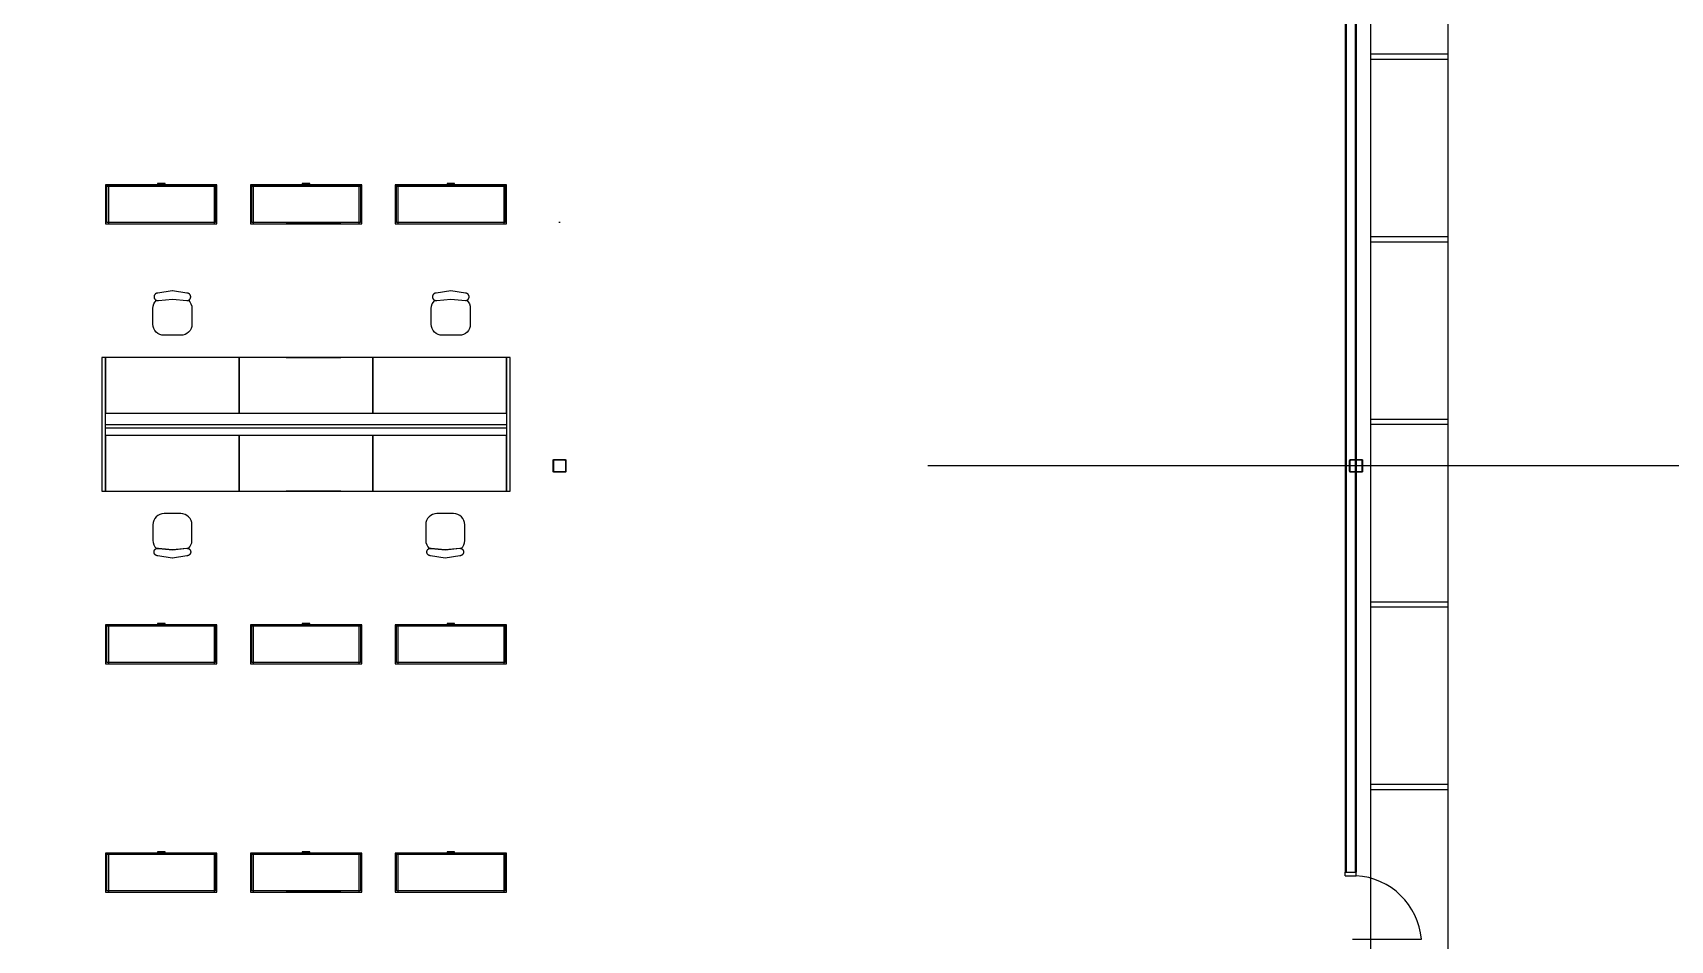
# Model space of a CAD drawing. Header units: millimetres. Extents: x 626570 to 643256, y 6233 to 11343.
# Drawn here: x 628538 to 629426, y 9669 to 10161 of the extents above; entities that cross this region are included whole.
import ezdxf

# ---------------------------------------------------------------- set-up
doc = ezdxf.new("R2010")
doc.units = ezdxf.units.MM
doc.header["$LTSCALE"] = 4000
doc.header["$MEASUREMENT"] = 0
doc.linetypes.add('DASHDOT', pattern=[1, 0.5, -0.25, 0, -0.25])
doc.layers.get('0').update_dxf_attribs({"linetype": 'CONTINUOUS'})
for name, color, linetype in [('2012-201_DOOR', 4, 'CONTINUOUS'), ('2012-201_FURNITURE', 4, 'CONTINUOUS'), ('DOOR-THRESHOLD-42', 4, 'CONTINUOUS'), ('MASTERFOUNDATION_1', 4, 'DASHDOT'), ('MASTERFOUNDATION_25', 7, 'CONTINUOUS'), ('RACK', 170, 'CONTINUOUS'), ('WALL-GYPSUM-BOARD', 7, 'CONTINUOUS')]:
    doc.layers.add(name, color=color, linetype=linetype)
doc.styles.get("Standard").update_dxf_attribs({"font": 'simplex.shx'})

# ---------------------------------------------------------------- blocks, each defined once
blk = doc.blocks.new('R96X42')
for p, q in [((0, 0), (0, 42)), ((0, 42), (3, 42)), ((3, 42), (3, 0)), ((3, 42), (99, 42)), ((3, 42), (3, 0)), ((99, 0), (99, 42)), ((99, 0), (99, 42)), ((99, 42), (102, 42)), ((102, 42), (102, 0)), ((0, 0), (3, 0)), ((3, 0), (99, 0)), ((99, 0), (102, 0))]:
    blk.add_line(p, q)
at = {"width": 0.9, "flags": 1}
blk.add_attdef('RACK_TYPE', (18.2, 8.88), '', height=2, dxfattribs=at)

msp = doc.modelspace()

# ---------------------------------------------------------------- linework, layer by layer
at = {"layer": '2012-201_DOOR', "linetype": 'Continuous'}
for p, q in [((629249.89, 9704.32), (629249.89, 9706.29)), ((629249.89, 9704.32), (629255.79, 9704.32)), ((629255.79, 9704.32), (629255.79, 9706.29)), ((629253.82, 9669.88), (629291.22, 9669.88))]:
    msp.add_line(p, q, dxfattribs=at)
at = {"layer": '2012-201_FURNITURE', "linetype": 'Continuous'}
for p, q in [((628637.23, 10078.19), (628578.35, 10078.19)), ((628579.1, 10078.19), (628579.1, 10057.81)), ((628636.48, 10078.19), (628636.48, 10057.81)), ((628715.75, 10078.19), (628656.86, 10078.19)), ((628657.62, 10078.19), (628657.62, 10057.81)), ((628714.99, 10078.19), (628714.99, 10057.81)), ((628794.26, 10078.19), (628735.38, 10078.19)), ((628736.13, 10078.19), (628736.13, 10057.81)), ((628793.51, 10078.19), (628793.51, 10057.81)), ((628637.23, 9839.63), (628578.35, 9839.63)), ((628579.1, 9839.63), (628579.1, 9819.25)), ((628636.48, 9839.63), (628636.48, 9819.25)), ((628715.75, 9839.63), (628656.86, 9839.63)), ((628657.62, 9839.63), (628657.62, 9819.25)), ((628714.99, 9839.63), (628714.99, 9819.25)), ((628794.26, 9839.63), (628735.38, 9839.63)), ((628736.13, 9839.63), (628736.13, 9819.25)), ((628793.51, 9839.63), (628793.51, 9819.25)), ((628637.23, 9715.82), (628578.35, 9715.82)), ((628579.1, 9715.82), (628579.1, 9695.43)), ((628636.48, 9715.82), (628636.48, 9695.43)), ((628715.75, 9715.82), (628656.86, 9715.82)), ((628657.62, 9715.82), (628657.62, 9695.43)), ((628714.99, 9715.82), (628714.99, 9695.43)), ((628794.26, 9715.82), (628735.38, 9715.82)), ((628736.13, 9715.82), (628736.13, 9695.43)), ((628793.51, 9715.82), (628793.51, 9695.43))]:
    msp.add_line(p, q, dxfattribs=at)
at = {"layer": '2012-201_FURNITURE', "linetype": 'Continuous', "flags": 128}
for points in [[(628609.81, 10078.95), (628609.81, 10079.7), (628605.78, 10079.7), (628605.78, 10078.95), (628609.81, 10078.95)], [(628688.32, 10078.95), (628688.32, 10079.7), (628684.29, 10079.7), (628684.29, 10078.95), (628688.32, 10078.95)], [(628766.83, 10078.95), (628766.83, 10079.7), (628762.81, 10079.7), (628762.81, 10078.95), (628766.83, 10078.95)], [(628637.99, 10078.95), (628577.59, 10078.95), (628577.59, 10057.81), (628637.99, 10057.81), (628637.99, 10078.95)], [(628637.23, 10078.95), (628637.23, 10058.56), (628578.35, 10058.56), (628578.35, 10078.95), (628637.23, 10078.95)], [(628716.5, 10078.95), (628656.11, 10078.95), (628656.11, 10057.81), (628716.5, 10057.81), (628716.5, 10078.95)], [(628715.75, 10078.95), (628715.75, 10058.56), (628656.86, 10058.56), (628656.86, 10078.95), (628715.75, 10078.95)], [(628795.02, 10078.95), (628734.62, 10078.95), (628734.62, 10057.81), (628795.02, 10057.81), (628795.02, 10078.95)], [(628794.26, 10078.95), (628794.26, 10058.56), (628735.38, 10058.56), (628735.38, 10078.95), (628794.26, 10078.95)], [(628675.57, 10057.81), (628705.1, 10057.81), (628675.57, 10057.81)], [(628613.8, 10021.57), (628613.78, 10021.57), (628613.78, 10021.57), (628605.89, 10020.32), (628605.89, 10020.32), (628605.82, 10020.32), (628605.75, 10020.31), (628605.67, 10020.31), (628605.6, 10020.3), (628605.53, 10020.29), (628605.46, 10020.27), (628605.39, 10020.25), (628605.32, 10020.24), (628605.25, 10020.21), (628605.18, 10020.19), (628605.11, 10020.16), (628605.11, 10020.16), (628605.05, 10020.13), (628604.98, 10020.1), (628604.92, 10020.07), (628604.86, 10020.03), (628604.79, 10019.99), (628604.73, 10019.95), (628604.67, 10019.91), (628604.62, 10019.87), (628604.56, 10019.82), (628604.51, 10019.77), (628604.46, 10019.72), (628604.41, 10019.67), (628604.36, 10019.61), (628604.31, 10019.56), (628604.27, 10019.5), (628604.22, 10019.44), (628604.18, 10019.38), (628604.15, 10019.32), (628604.11, 10019.25), (628604.08, 10019.19), (628604.04, 10019.12), (628604.02, 10019.06), (628604.02, 10019.06), (628603.99, 10018.99), (628603.97, 10018.92), (628603.94, 10018.85), (628603.92, 10018.78), (628603.91, 10018.71), (628603.89, 10018.64), (628603.88, 10018.57), (628603.87, 10018.49), (628603.87, 10018.42), (628603.86, 10018.35), (628603.86, 10018.28), (628603.86, 10018.2), (628603.87, 10018.13), (628603.87, 10018.06), (628603.88, 10017.98), (628603.89, 10017.91), (628603.91, 10017.84), (628603.92, 10017.77), (628603.94, 10017.7), (628603.97, 10017.63), (628603.99, 10017.56), (628604.02, 10017.49), (628604.02, 10017.49), (628604.04, 10017.43), (628604.08, 10017.36), (628604.11, 10017.3), (628604.15, 10017.23), (628604.18, 10017.17), (628604.22, 10017.11), (628604.27, 10017.05), (628604.31, 10016.99), (628604.36, 10016.94), (628604.41, 10016.88), (628604.46, 10016.83), (628604.51, 10016.78), (628604.56, 10016.73), (628604.62, 10016.68), (628604.67, 10016.64), (628604.73, 10016.6), (628604.79, 10016.56), (628604.86, 10016.52), (628604.92, 10016.48), (628604.98, 10016.45), (628605.05, 10016.42), (628605.11, 10016.39), (628605.22, 10016.36), (628605.32, 10016.33), (628605.43, 10016.31), (628605.53, 10016.29), (628605.64, 10016.28), (628605.75, 10016.27), (628605.85, 10016.26), (628605.96, 10016.26), (628606.07, 10016.26), (628606.17, 10016.26), (628606.28, 10016.27), (628606.28, 10016.27), (628613.8, 10017), (628621.71, 10016.23), (628621.71, 10016.23), (628621.78, 10016.23), (628621.85, 10016.24), (628621.93, 10016.24), (628622, 10016.25), (628622.07, 10016.26), (628622.14, 10016.28), (628622.21, 10016.3), (628622.28, 10016.31), (628622.35, 10016.34), (628622.42, 10016.36), (628622.49, 10016.39), (628622.49, 10016.39), (628622.55, 10016.42), (628622.62, 10016.45), (628622.68, 10016.48), (628622.75, 10016.52), (628622.81, 10016.56), (628622.87, 10016.6), (628622.93, 10016.64), (628622.98, 10016.68), (628623.04, 10016.73), (628623.09, 10016.78), (628623.15, 10016.83), (628623.2, 10016.88), (628623.24, 10016.94), (628623.29, 10016.99), (628623.34, 10017.05), (628623.38, 10017.11), (628623.42, 10017.17), (628623.46, 10017.23), (628623.49, 10017.3), (628623.53, 10017.36), (628623.56, 10017.43), (628623.59, 10017.49), (628623.59, 10017.49), (628623.61, 10017.56), (628623.64, 10017.63), (628623.66, 10017.7), (628623.68, 10017.77), (628623.69, 10017.84), (628623.71, 10017.91), (628623.72, 10017.98), (628623.73, 10018.06), (628623.73, 10018.13), (628623.74, 10018.2), (628623.74, 10018.28), (628623.74, 10018.35), (628623.73, 10018.42), (628623.73, 10018.49), (628623.72, 10018.57), (628623.71, 10018.64), (628623.69, 10018.71), (628623.68, 10018.78), (628623.66, 10018.85), (628623.64, 10018.92), (628623.61, 10018.99), (628623.59, 10019.06), (628623.59, 10019.06), (628623.56, 10019.12), (628623.53, 10019.19), (628623.49, 10019.25), (628623.46, 10019.32), (628623.42, 10019.38), (628623.38, 10019.44), (628623.34, 10019.5), (628623.29, 10019.56), (628623.24, 10019.61), (628623.2, 10019.67), (628623.15, 10019.72), (628623.09, 10019.77), (628623.04, 10019.82), (628622.98, 10019.87), (628622.93, 10019.91), (628622.87, 10019.95), (628622.81, 10019.99), (628622.75, 10020.03), (628622.68, 10020.07), (628622.62, 10020.1), (628622.55, 10020.13), (628622.49, 10020.16), (628622.49, 10020.16), (628622.42, 10020.19), (628622.35, 10020.21), (628622.28, 10020.24), (628622.21, 10020.25), (628622.14, 10020.27), (628622.07, 10020.29), (628622, 10020.3), (628621.93, 10020.31), (628621.85, 10020.31), (628621.78, 10020.32), (628621.71, 10020.32), (628621.71, 10020.32), (628613.82, 10021.57), (628613.82, 10021.57), (628613.8, 10021.57)], [(628764.79, 10021.57), (628764.77, 10021.57), (628764.77, 10021.57), (628756.88, 10020.32), (628756.88, 10020.32), (628756.81, 10020.32), (628756.74, 10020.31), (628756.66, 10020.31), (628756.59, 10020.3), (628756.52, 10020.29), (628756.45, 10020.27), (628756.38, 10020.25), (628756.31, 10020.24), (628756.24, 10020.21), (628756.17, 10020.19), (628756.1, 10020.16), (628756.1, 10020.16), (628756.04, 10020.13), (628755.97, 10020.1), (628755.91, 10020.07), (628755.84, 10020.03), (628755.78, 10019.99), (628755.72, 10019.95), (628755.66, 10019.91), (628755.61, 10019.87), (628755.55, 10019.82), (628755.5, 10019.77), (628755.45, 10019.72), (628755.39, 10019.67), (628755.35, 10019.61), (628755.3, 10019.56), (628755.26, 10019.5), (628755.21, 10019.44), (628755.17, 10019.38), (628755.13, 10019.32), (628755.1, 10019.25), (628755.07, 10019.19), (628755.03, 10019.12), (628755.01, 10019.06), (628755.01, 10019.06), (628754.98, 10018.99), (628754.95, 10018.92), (628754.93, 10018.85), (628754.91, 10018.78), (628754.9, 10018.71), (628754.88, 10018.64), (628754.87, 10018.57), (628754.86, 10018.49), (628754.86, 10018.42), (628754.85, 10018.35), (628754.85, 10018.28), (628754.85, 10018.2), (628754.86, 10018.13), (628754.86, 10018.06), (628754.87, 10017.98), (628754.88, 10017.91), (628754.9, 10017.84), (628754.91, 10017.77), (628754.93, 10017.7), (628754.95, 10017.63), (628754.98, 10017.56), (628755.01, 10017.49), (628755.01, 10017.49), (628755.03, 10017.43), (628755.07, 10017.36), (628755.1, 10017.3), (628755.13, 10017.23), (628755.17, 10017.17), (628755.21, 10017.11), (628755.26, 10017.05), (628755.3, 10016.99), (628755.35, 10016.94), (628755.39, 10016.88), (628755.45, 10016.83), (628755.5, 10016.78), (628755.55, 10016.73), (628755.61, 10016.68), (628755.66, 10016.64), (628755.72, 10016.6), (628755.78, 10016.56), (628755.84, 10016.52), (628755.91, 10016.48), (628755.97, 10016.45), (628756.04, 10016.42), (628756.1, 10016.39), (628756.21, 10016.36), (628756.31, 10016.33), (628756.42, 10016.31), (628756.52, 10016.29), (628756.63, 10016.28), (628756.74, 10016.27), (628756.84, 10016.26), (628756.95, 10016.26), (628757.06, 10016.26), (628757.16, 10016.26), (628757.27, 10016.27), (628757.27, 10016.27), (628764.79, 10017), (628772.7, 10016.23), (628772.7, 10016.23), (628772.77, 10016.23), (628772.84, 10016.24), (628772.92, 10016.24), (628772.99, 10016.25), (628773.06, 10016.26), (628773.13, 10016.28), (628773.2, 10016.3), (628773.27, 10016.31), (628773.34, 10016.34), (628773.41, 10016.36), (628773.48, 10016.39), (628773.48, 10016.39), (628773.54, 10016.42), (628773.61, 10016.45), (628773.67, 10016.48), (628773.74, 10016.52), (628773.8, 10016.56), (628773.86, 10016.6), (628773.92, 10016.64), (628773.97, 10016.68), (628774.03, 10016.73), (628774.08, 10016.78), (628774.13, 10016.83), (628774.19, 10016.88), (628774.23, 10016.94), (628774.28, 10016.99), (628774.32, 10017.05), (628774.37, 10017.11), (628774.41, 10017.17), (628774.45, 10017.23), (628774.48, 10017.3), (628774.51, 10017.36), (628774.55, 10017.43), (628774.57, 10017.49), (628774.57, 10017.49), (628774.6, 10017.56), (628774.63, 10017.63), (628774.65, 10017.7), (628774.67, 10017.77), (628774.68, 10017.84), (628774.7, 10017.91), (628774.71, 10017.98), (628774.72, 10018.06), (628774.72, 10018.13), (628774.73, 10018.2), (628774.73, 10018.28), (628774.73, 10018.35), (628774.72, 10018.42), (628774.72, 10018.49), (628774.71, 10018.57), (628774.7, 10018.64), (628774.68, 10018.71), (628774.67, 10018.78), (628774.65, 10018.85), (628774.63, 10018.92), (628774.6, 10018.99), (628774.57, 10019.06), (628774.57, 10019.06), (628774.55, 10019.12), (628774.51, 10019.19), (628774.48, 10019.25), (628774.45, 10019.32), (628774.41, 10019.38), (628774.37, 10019.44), (628774.32, 10019.5), (628774.28, 10019.56), (628774.23, 10019.61), (628774.19, 10019.67), (628774.13, 10019.72), (628774.08, 10019.77), (628774.03, 10019.82), (628773.97, 10019.87), (628773.92, 10019.91), (628773.86, 10019.95), (628773.8, 10019.99), (628773.74, 10020.03), (628773.67, 10020.07), (628773.61, 10020.1), (628773.54, 10020.13), (628773.48, 10020.16), (628773.48, 10020.16), (628773.41, 10020.19), (628773.34, 10020.21), (628773.27, 10020.24), (628773.2, 10020.25), (628773.13, 10020.27), (628773.06, 10020.29), (628772.99, 10020.3), (628772.92, 10020.31), (628772.84, 10020.31), (628772.77, 10020.32), (628772.7, 10020.32), (628772.7, 10020.32), (628764.81, 10021.57), (628764.81, 10021.57), (628764.79, 10021.57)], [(628577.59, 9912.86), (628577.59, 9985.33), (628575.58, 9985.33), (628575.58, 9912.86), (628577.59, 9912.86)], [(628577.59, 9955.14), (628650.07, 9955.14), (628650.07, 9985.33), (628577.59, 9985.33), (628577.59, 9955.14)], [(628650.07, 9955.14), (628722.54, 9955.14), (628722.54, 9985.33), (628650.07, 9985.33), (628650.07, 9955.14)], [(628675.57, 9985.33), (628705.1, 9985.33), (628675.57, 9985.33)], [(628722.54, 9955.14), (628795.02, 9955.14), (628795.02, 9985.33), (628722.54, 9985.33), (628722.54, 9955.14)], [(628795.02, 9985.33), (628795.02, 9912.86), (628797.03, 9912.86), (628797.03, 9985.33), (628795.02, 9985.33)], [(628577.59, 9949.1), (628795.02, 9949.1), (628795.02, 9947.08), (628577.59, 9947.08), (628577.59, 9949.1)], [(628577.59, 9912.86), (628650.07, 9912.86), (628650.07, 9943.06), (628577.59, 9943.06), (628577.59, 9912.86)], [(628650.07, 9912.86), (628722.54, 9912.86), (628722.54, 9943.06), (628650.07, 9943.06), (628650.07, 9912.86)], [(628722.54, 9912.86), (628795.02, 9912.86), (628795.02, 9943.06), (628722.54, 9943.06), (628722.54, 9912.86)], [(628675.57, 9912.86), (628705.1, 9912.86), (628675.57, 9912.86)], [(628613.8, 9876.62), (628613.78, 9876.62), (628613.78, 9876.63), (628605.89, 9877.88), (628605.89, 9877.88), (628605.82, 9877.88), (628605.75, 9877.88), (628605.67, 9877.89), (628605.6, 9877.9), (628605.53, 9877.91), (628605.46, 9877.92), (628605.39, 9877.94), (628605.32, 9877.96), (628605.25, 9877.98), (628605.18, 9878), (628605.11, 9878.03), (628605.11, 9878.03), (628605.05, 9878.06), (628604.98, 9878.09), (628604.92, 9878.13), (628604.86, 9878.16), (628604.79, 9878.2), (628604.73, 9878.24), (628604.67, 9878.28), (628604.62, 9878.33), (628604.56, 9878.37), (628604.51, 9878.42), (628604.46, 9878.47), (628604.41, 9878.53), (628604.36, 9878.58), (628604.31, 9878.64), (628604.27, 9878.69), (628604.22, 9878.75), (628604.18, 9878.81), (628604.15, 9878.88), (628604.11, 9878.94), (628604.08, 9879), (628604.04, 9879.07), (628604.02, 9879.14), (628604.02, 9879.14), (628603.99, 9879.2), (628603.97, 9879.27), (628603.94, 9879.34), (628603.92, 9879.41), (628603.91, 9879.48), (628603.89, 9879.56), (628603.88, 9879.63), (628603.87, 9879.7), (628603.87, 9879.77), (628603.86, 9879.85), (628603.86, 9879.92), (628603.86, 9879.99), (628603.87, 9880.06), (628603.87, 9880.14), (628603.88, 9880.21), (628603.89, 9880.28), (628603.91, 9880.35), (628603.92, 9880.42), (628603.94, 9880.49), (628603.97, 9880.56), (628603.99, 9880.63), (628604.02, 9880.7), (628604.02, 9880.7), (628604.04, 9880.77), (628604.08, 9880.83), (628604.11, 9880.9), (628604.15, 9880.96), (628604.18, 9881.02), (628604.22, 9881.08), (628604.27, 9881.14), (628604.31, 9881.2), (628604.36, 9881.26), (628604.41, 9881.31), (628604.46, 9881.36), (628604.51, 9881.41), (628604.56, 9881.46), (628604.62, 9881.51), (628604.67, 9881.55), (628604.73, 9881.6), (628604.79, 9881.64), (628604.86, 9881.68), (628604.92, 9881.71), (628604.98, 9881.75), (628605.05, 9881.78), (628605.11, 9881.81), (628605.22, 9881.84), (628605.32, 9881.86), (628605.43, 9881.88), (628605.53, 9881.9), (628605.64, 9881.92), (628605.75, 9881.93), (628605.85, 9881.93), (628605.96, 9881.94), (628606.07, 9881.94), (628606.17, 9881.93), (628606.28, 9881.92), (628606.28, 9881.92), (628613.8, 9881.19), (628621.71, 9881.96), (628621.71, 9881.96), (628621.78, 9881.96), (628621.85, 9881.96), (628621.93, 9881.95), (628622, 9881.94), (628622.07, 9881.93), (628622.14, 9881.92), (628622.21, 9881.9), (628622.28, 9881.88), (628622.35, 9881.86), (628622.42, 9881.83), (628622.49, 9881.81), (628622.49, 9881.81), (628622.55, 9881.78), (628622.62, 9881.75), (628622.68, 9881.71), (628622.75, 9881.68), (628622.81, 9881.64), (628622.87, 9881.6), (628622.93, 9881.55), (628622.98, 9881.51), (628623.04, 9881.46), (628623.09, 9881.41), (628623.15, 9881.36), (628623.2, 9881.31), (628623.24, 9881.26), (628623.29, 9881.2), (628623.34, 9881.14), (628623.38, 9881.08), (628623.42, 9881.02), (628623.46, 9880.96), (628623.49, 9880.9), (628623.53, 9880.83), (628623.56, 9880.77), (628623.59, 9880.7), (628623.59, 9880.7), (628623.61, 9880.63), (628623.64, 9880.56), (628623.66, 9880.49), (628623.68, 9880.42), (628623.69, 9880.35), (628623.71, 9880.28), (628623.72, 9880.21), (628623.73, 9880.14), (628623.73, 9880.06), (628623.74, 9879.99), (628623.74, 9879.92), (628623.74, 9879.85), (628623.73, 9879.77), (628623.73, 9879.7), (628623.72, 9879.63), (628623.71, 9879.56), (628623.69, 9879.48), (628623.68, 9879.41), (628623.66, 9879.34), (628623.64, 9879.27), (628623.61, 9879.2), (628623.59, 9879.14), (628623.59, 9879.14), (628623.56, 9879.07), (628623.53, 9879), (628623.49, 9878.94), (628623.46, 9878.88), (628623.42, 9878.81), (628623.38, 9878.75), (628623.34, 9878.69), (628623.29, 9878.64), (628623.24, 9878.58), (628623.2, 9878.53), (628623.15, 9878.47), (628623.09, 9878.42), (628623.04, 9878.37), (628622.98, 9878.33), (628622.93, 9878.28), (628622.87, 9878.24), (628622.81, 9878.2), (628622.75, 9878.16), (628622.68, 9878.13), (628622.62, 9878.09), (628622.55, 9878.06), (628622.49, 9878.03), (628622.49, 9878.03), (628622.42, 9878), (628622.35, 9877.98), (628622.28, 9877.96), (628622.21, 9877.94), (628622.14, 9877.92), (628622.07, 9877.91), (628622, 9877.9), (628621.93, 9877.89), (628621.85, 9877.88), (628621.78, 9877.88), (628621.71, 9877.88), (628621.71, 9877.88), (628613.82, 9876.63), (628613.82, 9876.62), (628613.8, 9876.62)], [(628761.77, 9876.62), (628761.75, 9876.62), (628761.75, 9876.63), (628753.86, 9877.88), (628753.86, 9877.88), (628753.79, 9877.88), (628753.72, 9877.88), (628753.64, 9877.89), (628753.57, 9877.9), (628753.5, 9877.91), (628753.43, 9877.92), (628753.36, 9877.94), (628753.29, 9877.96), (628753.22, 9877.98), (628753.15, 9878), (628753.08, 9878.03), (628753.08, 9878.03), (628753.02, 9878.06), (628752.95, 9878.09), (628752.89, 9878.13), (628752.82, 9878.16), (628752.76, 9878.2), (628752.7, 9878.24), (628752.64, 9878.28), (628752.59, 9878.33), (628752.53, 9878.37), (628752.48, 9878.42), (628752.43, 9878.47), (628752.37, 9878.53), (628752.33, 9878.58), (628752.28, 9878.64), (628752.24, 9878.69), (628752.19, 9878.75), (628752.15, 9878.81), (628752.11, 9878.88), (628752.08, 9878.94), (628752.05, 9879), (628752.01, 9879.07), (628751.99, 9879.14), (628751.99, 9879.14), (628751.96, 9879.2), (628751.93, 9879.27), (628751.91, 9879.34), (628751.89, 9879.41), (628751.88, 9879.48), (628751.86, 9879.56), (628751.85, 9879.63), (628751.84, 9879.7), (628751.84, 9879.77), (628751.83, 9879.85), (628751.83, 9879.92), (628751.83, 9879.99), (628751.84, 9880.06), (628751.84, 9880.14), (628751.85, 9880.21), (628751.86, 9880.28), (628751.88, 9880.35), (628751.89, 9880.42), (628751.91, 9880.49), (628751.93, 9880.56), (628751.96, 9880.63), (628751.99, 9880.7), (628751.99, 9880.7), (628752.01, 9880.77), (628752.05, 9880.83), (628752.08, 9880.9), (628752.11, 9880.96), (628752.15, 9881.02), (628752.19, 9881.08), (628752.24, 9881.14), (628752.28, 9881.2), (628752.33, 9881.26), (628752.37, 9881.31), (628752.43, 9881.36), (628752.48, 9881.41), (628752.53, 9881.46), (628752.59, 9881.51), (628752.64, 9881.55), (628752.7, 9881.6), (628752.76, 9881.64), (628752.82, 9881.68), (628752.89, 9881.71), (628752.95, 9881.75), (628753.02, 9881.78), (628753.08, 9881.81), (628753.19, 9881.84), (628753.29, 9881.86), (628753.4, 9881.88), (628753.5, 9881.9), (628753.61, 9881.92), (628753.71, 9881.93), (628753.82, 9881.93), (628753.93, 9881.94), (628754.04, 9881.94), (628754.14, 9881.93), (628754.25, 9881.92), (628754.25, 9881.92), (628761.77, 9881.19), (628769.68, 9881.96), (628769.68, 9881.96), (628769.75, 9881.96), (628769.82, 9881.96), (628769.9, 9881.95), (628769.97, 9881.94), (628770.04, 9881.93), (628770.11, 9881.92), (628770.18, 9881.9), (628770.25, 9881.88), (628770.32, 9881.86), (628770.39, 9881.83), (628770.46, 9881.81), (628770.46, 9881.81), (628770.52, 9881.78), (628770.59, 9881.75), (628770.65, 9881.71), (628770.72, 9881.68), (628770.78, 9881.64), (628770.84, 9881.6), (628770.9, 9881.55), (628770.95, 9881.51), (628771.01, 9881.46), (628771.06, 9881.41), (628771.11, 9881.36), (628771.17, 9881.31), (628771.21, 9881.26), (628771.26, 9881.2), (628771.3, 9881.14), (628771.35, 9881.08), (628771.39, 9881.02), (628771.43, 9880.96), (628771.46, 9880.9), (628771.49, 9880.83), (628771.53, 9880.77), (628771.56, 9880.7), (628771.56, 9880.7), (628771.58, 9880.63), (628771.61, 9880.56), (628771.63, 9880.49), (628771.65, 9880.42), (628771.66, 9880.35), (628771.68, 9880.28), (628771.69, 9880.21), (628771.7, 9880.14), (628771.7, 9880.06), (628771.71, 9879.99), (628771.71, 9879.92), (628771.71, 9879.85), (628771.7, 9879.77), (628771.7, 9879.7), (628771.69, 9879.63), (628771.68, 9879.56), (628771.66, 9879.48), (628771.65, 9879.41), (628771.63, 9879.34), (628771.61, 9879.27), (628771.58, 9879.2), (628771.56, 9879.14), (628771.56, 9879.14), (628771.53, 9879.07), (628771.49, 9879), (628771.46, 9878.94), (628771.43, 9878.88), (628771.39, 9878.81), (628771.35, 9878.75), (628771.3, 9878.69), (628771.26, 9878.64), (628771.21, 9878.58), (628771.17, 9878.53), (628771.11, 9878.47), (628771.06, 9878.42), (628771.01, 9878.37), (628770.95, 9878.33), (628770.9, 9878.28), (628770.84, 9878.24), (628770.78, 9878.2), (628770.72, 9878.16), (628770.65, 9878.13), (628770.59, 9878.09), (628770.52, 9878.06), (628770.46, 9878.03), (628770.46, 9878.03), (628770.39, 9878), (628770.32, 9877.98), (628770.25, 9877.96), (628770.18, 9877.94), (628770.11, 9877.92), (628770.04, 9877.91), (628769.97, 9877.9), (628769.9, 9877.89), (628769.82, 9877.88), (628769.75, 9877.88), (628769.68, 9877.88), (628769.68, 9877.88), (628761.79, 9876.63), (628761.79, 9876.62), (628761.77, 9876.62)], [(628637.99, 9840.38), (628577.59, 9840.38), (628577.59, 9819.25), (628637.99, 9819.25), (628637.99, 9840.38)], [(628637.23, 9840.38), (628637.23, 9820), (628578.35, 9820), (628578.35, 9840.38), (628637.23, 9840.38)], [(628609.81, 9840.38), (628609.81, 9841.14), (628605.78, 9841.14), (628605.78, 9840.38), (628609.81, 9840.38)], [(628716.5, 9840.38), (628656.11, 9840.38), (628656.11, 9819.25), (628716.5, 9819.25), (628716.5, 9840.38)], [(628715.75, 9840.38), (628715.75, 9820), (628656.86, 9820), (628656.86, 9840.38), (628715.75, 9840.38)], [(628675.57, 9840.38), (628705.1, 9840.38), (628675.57, 9840.38)], [(628688.32, 9840.38), (628688.32, 9841.14), (628684.29, 9841.14), (628684.29, 9840.38), (628688.32, 9840.38)], [(628795.02, 9840.38), (628734.62, 9840.38), (628734.62, 9819.25), (628795.02, 9819.25), (628795.02, 9840.38)], [(628794.26, 9840.38), (628794.26, 9820), (628735.38, 9820), (628735.38, 9840.38), (628794.26, 9840.38)], [(628766.83, 9840.38), (628766.83, 9841.14), (628762.81, 9841.14), (628762.81, 9840.38), (628766.83, 9840.38)], [(628637.99, 9716.57), (628577.59, 9716.57), (628577.59, 9695.43), (628637.99, 9695.43), (628637.99, 9716.57)], [(628637.23, 9716.57), (628637.23, 9696.19), (628578.35, 9696.19), (628578.35, 9716.57), (628637.23, 9716.57)], [(628609.81, 9716.57), (628609.81, 9717.33), (628605.78, 9717.33), (628605.78, 9716.57), (628609.81, 9716.57)], [(628716.5, 9716.57), (628656.11, 9716.57), (628656.11, 9695.43), (628716.5, 9695.43), (628716.5, 9716.57)], [(628715.75, 9716.57), (628715.75, 9696.19), (628656.86, 9696.19), (628656.86, 9716.57), (628715.75, 9716.57)], [(628688.32, 9716.57), (628688.32, 9717.33), (628684.29, 9717.33), (628684.29, 9716.57), (628688.32, 9716.57)], [(628795.02, 9716.57), (628734.62, 9716.57), (628734.62, 9695.43), (628795.02, 9695.43), (628795.02, 9716.57)], [(628794.26, 9716.57), (628794.26, 9696.19), (628735.38, 9696.19), (628735.38, 9716.57), (628794.26, 9716.57)], [(628766.83, 9716.57), (628766.83, 9717.33), (628762.81, 9717.33), (628762.81, 9716.57), (628766.83, 9716.57)], [(628675.57, 9695.43), (628705.1, 9695.43), (628675.57, 9695.43)]]:
    msp.add_lwpolyline(points, close=True, dxfattribs=at)
for points in [[(628605.17, 10016.4, 0.091777), (628606.28, 10016.3), (628606.28, 10016.3), (628613.8, 10017.04), (628621.71, 10016.26), (628621.71, 10016.26, 0.097566), (628622.48, 10016.42), (628622.48, 10016.42, -0.208264), (628624.4, 10011.99), (628624.4, 10011.99), (628624.4, 10003.46), (628624.4, 10003.46, -0.414214), (628618.36, 9997.41), (628618.36, 9997.41), (628609.3, 9997.41), (628609.3, 9997.41, -0.414214), (628603.26, 10003.46), (628603.26, 10003.46), (628603.26, 10011.99), (628603.26, 10011.99, -0.207181), (628605.17, 10016.4)], [(628756.16, 10016.4, 0.091777), (628757.27, 10016.3), (628757.27, 10016.3), (628764.79, 10017.04), (628772.7, 10016.26), (628772.7, 10016.26, 0.097566), (628773.46, 10016.42), (628773.46, 10016.42, -0.208264), (628775.39, 10011.99), (628775.39, 10011.99), (628775.39, 10003.46), (628775.39, 10003.46, -0.414214), (628769.35, 9997.41), (628769.35, 9997.41), (628760.29, 9997.41), (628760.29, 9997.41, -0.414214), (628754.25, 10003.46), (628754.25, 10003.46), (628754.25, 10011.99), (628754.25, 10011.99, -0.207181), (628756.16, 10016.4)], [(628605.17, 9881.8, -0.091777), (628606.28, 9881.89), (628606.28, 9881.89), (628613.8, 9881.16), (628621.71, 9881.93), (628621.71, 9881.93, -0.097566), (628622.48, 9881.78), (628622.48, 9881.78, 0.208264), (628624.4, 9886.21), (628624.4, 9886.21), (628624.4, 9894.73), (628624.4, 9894.73, 0.414214), (628618.36, 9900.78), (628618.36, 9900.78), (628609.3, 9900.78), (628609.3, 9900.78, 0.414214), (628603.26, 9894.73), (628603.26, 9894.73), (628603.26, 9886.21), (628603.26, 9886.21, 0.207181), (628605.17, 9881.8)], [(628753.14, 9881.8, -0.091777), (628754.25, 9881.89), (628754.25, 9881.89), (628761.77, 9881.16), (628769.68, 9881.93), (628769.68, 9881.93, -0.097566), (628770.44, 9881.78), (628770.45, 9881.78, 0.208264), (628772.37, 9886.21), (628772.37, 9886.21), (628772.37, 9894.73), (628772.37, 9894.73, 0.414214), (628766.33, 9900.78), (628766.33, 9900.78), (628757.27, 9900.78), (628757.27, 9900.78, 0.414214), (628751.23, 9894.73), (628751.23, 9894.73), (628751.23, 9886.21), (628751.23, 9886.21, 0.207181), (628753.14, 9881.8)]]:
    msp.add_lwpolyline(points, format="xyb", close=True, dxfattribs=at)
at = {"layer": 'DOOR-THRESHOLD-42', "linetype": 'Continuous'}
msp.add_arc((629253.69, 9666.72), 37.67, 4.812, 86.802, dxfattribs=at)
at = {"layer": 'MASTERFOUNDATION_1', "linetype": 'DASHDOT'}
for p, q in [((628823.78, 7058.79), (628823.78, 11123.23)), ((629255.79, 6627.53), (629255.79, 11123.23)), ((643023.86, 9926.61), (626796.64, 9926.61))]:
    msp.add_line(p, q, dxfattribs=at)
at = {"layer": 'MASTERFOUNDATION_25', "linetype": 'Continuous', "flags": 128}
for points in [[(628820.91, 9930.11), (628826.66, 9930.11), (628826.68, 9930.11), (628826.71, 9930.11), (628826.73, 9930.1), (628826.75, 9930.1), (628826.77, 9930.1), (628826.79, 9930.09), (628826.81, 9930.09), (628826.83, 9930.08), (628826.85, 9930.08), (628826.87, 9930.07), (628826.9, 9930.06), (628826.92, 9930.05), (628826.93, 9930.05), (628826.95, 9930.04), (628826.97, 9930.03), (628826.99, 9930.01), (628827.01, 9930), (628827.03, 9929.99), (628827.04, 9929.98), (628827.06, 9929.96), (628827.08, 9929.95), (628827.09, 9929.93), (628827.11, 9929.92), (628827.12, 9929.9), (628827.14, 9929.89), (628827.15, 9929.87), (628827.17, 9929.85), (628827.18, 9929.83), (628827.19, 9929.82), (628827.2, 9929.8), (628827.21, 9929.78), (628827.22, 9929.76), (628827.23, 9929.74), (628827.24, 9929.72), (628827.25, 9929.7), (628827.25, 9929.68), (628827.26, 9929.66), (628827.27, 9929.64), (628827.27, 9929.62), (628827.27, 9929.59), (628827.28, 9929.57), (628827.28, 9929.55), (628827.28, 9929.53), (628827.28, 9929.51), (628827.28, 9929.49), (628827.28, 9923.73), (628827.28, 9923.71), (628827.28, 9923.69), (628827.28, 9923.66), (628827.28, 9923.64), (628827.27, 9923.62), (628827.27, 9923.6), (628827.27, 9923.58), (628827.26, 9923.56), (628827.25, 9923.54), (628827.25, 9923.52), (628827.24, 9923.5), (628827.23, 9923.48), (628827.22, 9923.46), (628827.21, 9923.44), (628827.2, 9923.42), (628827.19, 9923.4), (628827.18, 9923.38), (628827.17, 9923.36), (628827.15, 9923.35), (628827.14, 9923.33), (628827.12, 9923.31), (628827.11, 9923.3), (628827.09, 9923.28), (628827.08, 9923.27), (628827.06, 9923.25), (628827.04, 9923.24), (628827.03, 9923.23), (628827.01, 9923.21), (628826.99, 9923.2), (628826.97, 9923.19), (628826.95, 9923.18), (628826.93, 9923.17), (628826.92, 9923.16), (628826.9, 9923.15), (628826.87, 9923.15), (628826.85, 9923.14), (628826.83, 9923.13), (628826.81, 9923.13), (628826.79, 9923.12), (628826.77, 9923.12), (628826.75, 9923.11), (628826.73, 9923.11), (628826.71, 9923.11), (628826.68, 9923.11), (628826.66, 9923.11), (628820.91, 9923.11), (628820.88, 9923.11), (628820.86, 9923.11), (628820.84, 9923.11), (628820.82, 9923.11), (628820.8, 9923.12), (628820.78, 9923.12), (628820.76, 9923.13), (628820.73, 9923.13), (628820.71, 9923.14), (628820.69, 9923.15), (628820.67, 9923.15), (628820.65, 9923.16), (628820.63, 9923.17), (628820.61, 9923.18), (628820.59, 9923.19), (628820.58, 9923.2), (628820.56, 9923.21), (628820.54, 9923.23), (628820.52, 9923.24), (628820.51, 9923.25), (628820.49, 9923.27), (628820.47, 9923.28), (628820.46, 9923.3), (628820.44, 9923.31), (628820.43, 9923.33), (628820.42, 9923.35), (628820.4, 9923.36), (628820.39, 9923.38), (628820.38, 9923.4), (628820.37, 9923.42), (628820.36, 9923.44), (628820.35, 9923.46), (628820.34, 9923.48), (628820.33, 9923.5), (628820.32, 9923.52), (628820.31, 9923.54), (628820.31, 9923.56), (628820.3, 9923.58), (628820.3, 9923.6), (628820.29, 9923.62), (628820.29, 9923.64), (628820.29, 9923.66), (628820.29, 9923.69), (628820.28, 9923.71), (628820.28, 9923.73), (628820.28, 9929.49), (628820.28, 9929.51), (628820.29, 9929.53), (628820.29, 9929.55), (628820.29, 9929.57), (628820.29, 9929.59), (628820.3, 9929.62), (628820.3, 9929.64), (628820.31, 9929.66), (628820.31, 9929.68), (628820.32, 9929.7), (628820.33, 9929.72), (628820.34, 9929.74), (628820.35, 9929.76), (628820.36, 9929.78), (628820.37, 9929.8), (628820.38, 9929.82), (628820.39, 9929.83), (628820.4, 9929.85), (628820.42, 9929.87), (628820.43, 9929.89), (628820.44, 9929.9), (628820.46, 9929.92), (628820.47, 9929.93), (628820.49, 9929.95), (628820.51, 9929.96), (628820.52, 9929.98), (628820.54, 9929.99), (628820.56, 9930), (628820.58, 9930.01), (628820.59, 9930.03), (628820.61, 9930.04), (628820.63, 9930.05), (628820.65, 9930.05), (628820.67, 9930.06), (628820.69, 9930.07), (628820.71, 9930.08), (628820.73, 9930.08), (628820.76, 9930.09), (628820.78, 9930.09), (628820.8, 9930.1), (628820.82, 9930.1), (628820.84, 9930.1), (628820.86, 9930.11), (628820.88, 9930.11), (628820.91, 9930.11)], [(628820.91, 9929.8), (628826.66, 9929.8), (628826.67, 9929.8), (628826.68, 9929.79), (628826.69, 9929.79), (628826.71, 9929.79), (628826.72, 9929.79), (628826.73, 9929.79), (628826.74, 9929.79), (628826.75, 9929.78), (628826.76, 9929.78), (628826.77, 9929.78), (628826.78, 9929.77), (628826.79, 9929.77), (628826.8, 9929.76), (628826.81, 9929.76), (628826.82, 9929.75), (628826.83, 9929.75), (628826.83, 9929.74), (628826.84, 9929.74), (628826.85, 9929.73), (628826.86, 9929.72), (628826.87, 9929.72), (628826.88, 9929.71), (628826.88, 9929.7), (628826.89, 9929.69), (628826.9, 9929.69), (628826.91, 9929.68), (628826.91, 9929.67), (628826.92, 9929.66), (628826.92, 9929.65), (628826.93, 9929.64), (628826.93, 9929.63), (628826.94, 9929.62), (628826.94, 9929.61), (628826.95, 9929.6), (628826.95, 9929.59), (628826.96, 9929.58), (628826.96, 9929.57), (628826.96, 9929.56), (628826.96, 9929.55), (628826.97, 9929.54), (628826.97, 9929.53), (628826.97, 9929.52), (628826.97, 9929.51), (628826.97, 9929.5), (628826.97, 9929.49), (628826.97, 9923.73), (628826.97, 9923.72), (628826.97, 9923.71), (628826.97, 9923.7), (628826.97, 9923.69), (628826.97, 9923.68), (628826.96, 9923.67), (628826.96, 9923.66), (628826.96, 9923.64), (628826.96, 9923.63), (628826.95, 9923.62), (628826.95, 9923.61), (628826.94, 9923.6), (628826.94, 9923.59), (628826.93, 9923.58), (628826.93, 9923.58), (628826.92, 9923.57), (628826.92, 9923.56), (628826.91, 9923.55), (628826.91, 9923.54), (628826.9, 9923.53), (628826.89, 9923.52), (628826.88, 9923.52), (628826.88, 9923.51), (628826.87, 9923.5), (628826.86, 9923.49), (628826.85, 9923.49), (628826.84, 9923.48), (628826.83, 9923.47), (628826.83, 9923.47), (628826.82, 9923.46), (628826.81, 9923.46), (628826.8, 9923.45), (628826.79, 9923.45), (628826.78, 9923.44), (628826.77, 9923.44), (628826.76, 9923.44), (628826.75, 9923.43), (628826.74, 9923.43), (628826.73, 9923.43), (628826.72, 9923.43), (628826.71, 9923.42), (628826.69, 9923.42), (628826.68, 9923.42), (628826.67, 9923.42), (628826.66, 9923.42), (628820.91, 9923.42), (628820.89, 9923.42), (628820.88, 9923.42), (628820.87, 9923.42), (628820.86, 9923.42), (628820.85, 9923.43), (628820.84, 9923.43), (628820.83, 9923.43), (628820.82, 9923.43), (628820.81, 9923.44), (628820.8, 9923.44), (628820.79, 9923.44), (628820.78, 9923.45), (628820.77, 9923.45), (628820.76, 9923.46), (628820.75, 9923.46), (628820.74, 9923.47), (628820.73, 9923.47), (628820.72, 9923.48), (628820.72, 9923.49), (628820.71, 9923.49), (628820.7, 9923.5), (628820.69, 9923.51), (628820.68, 9923.52), (628820.68, 9923.52), (628820.67, 9923.53), (628820.66, 9923.54), (628820.66, 9923.55), (628820.65, 9923.56), (628820.64, 9923.57), (628820.64, 9923.58), (628820.63, 9923.58), (628820.63, 9923.59), (628820.62, 9923.6), (628820.62, 9923.61), (628820.62, 9923.62), (628820.61, 9923.63), (628820.61, 9923.64), (628820.61, 9923.66), (628820.6, 9923.67), (628820.6, 9923.68), (628820.6, 9923.69), (628820.6, 9923.7), (628820.6, 9923.71), (628820.6, 9923.72), (628820.6, 9923.73), (628820.6, 9929.49), (628820.6, 9929.5), (628820.6, 9929.51), (628820.6, 9929.52), (628820.6, 9929.53), (628820.6, 9929.54), (628820.6, 9929.55), (628820.61, 9929.56), (628820.61, 9929.57), (628820.61, 9929.58), (628820.62, 9929.59), (628820.62, 9929.6), (628820.62, 9929.61), (628820.63, 9929.62), (628820.63, 9929.63), (628820.64, 9929.64), (628820.64, 9929.65), (628820.65, 9929.66), (628820.66, 9929.67), (628820.66, 9929.68), (628820.67, 9929.69), (628820.68, 9929.69), (628820.68, 9929.7), (628820.69, 9929.71), (628820.7, 9929.72), (628820.71, 9929.72), (628820.72, 9929.73), (628820.72, 9929.74), (628820.73, 9929.74), (628820.74, 9929.75), (628820.75, 9929.75), (628820.76, 9929.76), (628820.77, 9929.76), (628820.78, 9929.77), (628820.79, 9929.77), (628820.8, 9929.78), (628820.81, 9929.78), (628820.82, 9929.78), (628820.83, 9929.79), (628820.84, 9929.79), (628820.85, 9929.79), (628820.86, 9929.79), (628820.87, 9929.79), (628820.88, 9929.79), (628820.89, 9929.8), (628820.91, 9929.8)], [(629252.91, 9930.11), (629258.67, 9930.11), (629258.69, 9930.11), (629258.71, 9930.11), (629258.74, 9930.1), (629258.76, 9930.1), (629258.78, 9930.1), (629258.8, 9930.09), (629258.82, 9930.09), (629258.84, 9930.08), (629258.86, 9930.08), (629258.88, 9930.07), (629258.9, 9930.06), (629258.92, 9930.05), (629258.94, 9930.05), (629258.96, 9930.04), (629258.98, 9930.03), (629259, 9930.01), (629259.02, 9930), (629259.04, 9929.99), (629259.05, 9929.98), (629259.07, 9929.96), (629259.09, 9929.95), (629259.1, 9929.93), (629259.12, 9929.92), (629259.13, 9929.9), (629259.15, 9929.89), (629259.16, 9929.87), (629259.17, 9929.85), (629259.19, 9929.83), (629259.2, 9929.82), (629259.21, 9929.8), (629259.22, 9929.78), (629259.23, 9929.76), (629259.24, 9929.74), (629259.25, 9929.72), (629259.25, 9929.7), (629259.26, 9929.68), (629259.27, 9929.66), (629259.27, 9929.64), (629259.28, 9929.62), (629259.28, 9929.59), (629259.29, 9929.57), (629259.29, 9929.55), (629259.29, 9929.53), (629259.29, 9929.51), (629259.29, 9929.49), (629259.29, 9923.73), (629259.29, 9923.71), (629259.29, 9923.69), (629259.29, 9923.66), (629259.29, 9923.64), (629259.28, 9923.62), (629259.28, 9923.6), (629259.27, 9923.58), (629259.27, 9923.56), (629259.26, 9923.54), (629259.25, 9923.52), (629259.25, 9923.5), (629259.24, 9923.48), (629259.23, 9923.46), (629259.22, 9923.44), (629259.21, 9923.42), (629259.2, 9923.4), (629259.19, 9923.38), (629259.17, 9923.36), (629259.16, 9923.35), (629259.15, 9923.33), (629259.13, 9923.31), (629259.12, 9923.3), (629259.1, 9923.28), (629259.09, 9923.27), (629259.07, 9923.25), (629259.05, 9923.24), (629259.04, 9923.23), (629259.02, 9923.21), (629259, 9923.2), (629258.98, 9923.19), (629258.96, 9923.18), (629258.94, 9923.17), (629258.92, 9923.16), (629258.9, 9923.15), (629258.88, 9923.15), (629258.86, 9923.14), (629258.84, 9923.13), (629258.82, 9923.13), (629258.8, 9923.12), (629258.78, 9923.12), (629258.76, 9923.11), (629258.74, 9923.11), (629258.71, 9923.11), (629258.69, 9923.11), (629258.67, 9923.11), (629252.91, 9923.11), (629252.89, 9923.11), (629252.87, 9923.11), (629252.85, 9923.11), (629252.83, 9923.11), (629252.81, 9923.12), (629252.78, 9923.12), (629252.76, 9923.13), (629252.74, 9923.13), (629252.72, 9923.14), (629252.7, 9923.15), (629252.68, 9923.15), (629252.66, 9923.16), (629252.64, 9923.17), (629252.62, 9923.18), (629252.6, 9923.19), (629252.58, 9923.2), (629252.57, 9923.21), (629252.55, 9923.23), (629252.53, 9923.24), (629252.51, 9923.25), (629252.5, 9923.27), (629252.48, 9923.28), (629252.47, 9923.3), (629252.45, 9923.31), (629252.44, 9923.33), (629252.42, 9923.35), (629252.41, 9923.36), (629252.4, 9923.38), (629252.39, 9923.4), (629252.38, 9923.42), (629252.36, 9923.44), (629252.35, 9923.46), (629252.35, 9923.48), (629252.34, 9923.5), (629252.33, 9923.52), (629252.32, 9923.54), (629252.32, 9923.56), (629252.31, 9923.58), (629252.31, 9923.6), (629252.3, 9923.62), (629252.3, 9923.64), (629252.3, 9923.66), (629252.29, 9923.69), (629252.29, 9923.71), (629252.29, 9923.73), (629252.29, 9929.49), (629252.29, 9929.51), (629252.29, 9929.53), (629252.3, 9929.55), (629252.3, 9929.57), (629252.3, 9929.59), (629252.31, 9929.62), (629252.31, 9929.64), (629252.32, 9929.66), (629252.32, 9929.68), (629252.33, 9929.7), (629252.34, 9929.72), (629252.35, 9929.74), (629252.35, 9929.76), (629252.36, 9929.78), (629252.38, 9929.8), (629252.39, 9929.82), (629252.4, 9929.83), (629252.41, 9929.85), (629252.42, 9929.87), (629252.44, 9929.89), (629252.45, 9929.9), (629252.47, 9929.92), (629252.48, 9929.93), (629252.5, 9929.95), (629252.51, 9929.96), (629252.53, 9929.98), (629252.55, 9929.99), (629252.57, 9930), (629252.58, 9930.01), (629252.6, 9930.03), (629252.62, 9930.04), (629252.64, 9930.05), (629252.66, 9930.05), (629252.68, 9930.06), (629252.7, 9930.07), (629252.72, 9930.08), (629252.74, 9930.08), (629252.76, 9930.09), (629252.78, 9930.09), (629252.81, 9930.1), (629252.83, 9930.1), (629252.85, 9930.1), (629252.87, 9930.11), (629252.89, 9930.11), (629252.91, 9930.11)], [(629252.91, 9929.8), (629258.67, 9929.8), (629258.68, 9929.8), (629258.69, 9929.79), (629258.7, 9929.79), (629258.71, 9929.79), (629258.72, 9929.79), (629258.73, 9929.79), (629258.74, 9929.79), (629258.76, 9929.78), (629258.77, 9929.78), (629258.78, 9929.78), (629258.79, 9929.77), (629258.8, 9929.77), (629258.81, 9929.76), (629258.82, 9929.76), (629258.82, 9929.75), (629258.83, 9929.75), (629258.84, 9929.74), (629258.85, 9929.74), (629258.86, 9929.73), (629258.87, 9929.72), (629258.88, 9929.72), (629258.88, 9929.71), (629258.89, 9929.7), (629258.9, 9929.69), (629258.91, 9929.69), (629258.91, 9929.68), (629258.92, 9929.67), (629258.93, 9929.66), (629258.93, 9929.65), (629258.94, 9929.64), (629258.94, 9929.63), (629258.95, 9929.62), (629258.95, 9929.61), (629258.96, 9929.6), (629258.96, 9929.59), (629258.96, 9929.58), (629258.97, 9929.57), (629258.97, 9929.56), (629258.97, 9929.55), (629258.97, 9929.54), (629258.98, 9929.53), (629258.98, 9929.52), (629258.98, 9929.51), (629258.98, 9929.5), (629258.98, 9929.49), (629258.98, 9923.73), (629258.98, 9923.72), (629258.98, 9923.71), (629258.98, 9923.7), (629258.98, 9923.69), (629258.97, 9923.68), (629258.97, 9923.67), (629258.97, 9923.66), (629258.97, 9923.64), (629258.96, 9923.63), (629258.96, 9923.62), (629258.96, 9923.61), (629258.95, 9923.6), (629258.95, 9923.59), (629258.94, 9923.58), (629258.94, 9923.58), (629258.93, 9923.57), (629258.93, 9923.56), (629258.92, 9923.55), (629258.91, 9923.54), (629258.91, 9923.53), (629258.9, 9923.52), (629258.89, 9923.52), (629258.88, 9923.51), (629258.88, 9923.5), (629258.87, 9923.49), (629258.86, 9923.49), (629258.85, 9923.48), (629258.84, 9923.47), (629258.83, 9923.47), (629258.82, 9923.46), (629258.82, 9923.46), (629258.81, 9923.45), (629258.8, 9923.45), (629258.79, 9923.44), (629258.78, 9923.44), (629258.77, 9923.44), (629258.76, 9923.43), (629258.74, 9923.43), (629258.73, 9923.43), (629258.72, 9923.43), (629258.71, 9923.42), (629258.7, 9923.42), (629258.69, 9923.42), (629258.68, 9923.42), (629258.67, 9923.42), (629252.91, 9923.42), (629252.9, 9923.42), (629252.89, 9923.42), (629252.88, 9923.42), (629252.87, 9923.42), (629252.86, 9923.43), (629252.85, 9923.43), (629252.84, 9923.43), (629252.83, 9923.43), (629252.82, 9923.44), (629252.81, 9923.44), (629252.8, 9923.44), (629252.79, 9923.45), (629252.78, 9923.45), (629252.77, 9923.46), (629252.76, 9923.46), (629252.75, 9923.47), (629252.74, 9923.47), (629252.73, 9923.48), (629252.72, 9923.49), (629252.71, 9923.49), (629252.71, 9923.5), (629252.7, 9923.51), (629252.69, 9923.52), (629252.68, 9923.52), (629252.68, 9923.53), (629252.67, 9923.54), (629252.66, 9923.55), (629252.66, 9923.56), (629252.65, 9923.57), (629252.65, 9923.58), (629252.64, 9923.58), (629252.64, 9923.59), (629252.63, 9923.6), (629252.63, 9923.61), (629252.62, 9923.62), (629252.62, 9923.63), (629252.62, 9923.64), (629252.61, 9923.66), (629252.61, 9923.67), (629252.61, 9923.68), (629252.61, 9923.69), (629252.61, 9923.7), (629252.61, 9923.71), (629252.6, 9923.72), (629252.6, 9923.73), (629252.6, 9929.49), (629252.6, 9929.5), (629252.61, 9929.51), (629252.61, 9929.52), (629252.61, 9929.53), (629252.61, 9929.54), (629252.61, 9929.55), (629252.61, 9929.56), (629252.62, 9929.57), (629252.62, 9929.58), (629252.62, 9929.59), (629252.63, 9929.6), (629252.63, 9929.61), (629252.64, 9929.62), (629252.64, 9929.63), (629252.65, 9929.64), (629252.65, 9929.65), (629252.66, 9929.66), (629252.66, 9929.67), (629252.67, 9929.68), (629252.68, 9929.69), (629252.68, 9929.69), (629252.69, 9929.7), (629252.7, 9929.71), (629252.71, 9929.72), (629252.71, 9929.72), (629252.72, 9929.73), (629252.73, 9929.74), (629252.74, 9929.74), (629252.75, 9929.75), (629252.76, 9929.75), (629252.77, 9929.76), (629252.78, 9929.76), (629252.79, 9929.77), (629252.8, 9929.77), (629252.81, 9929.78), (629252.82, 9929.78), (629252.83, 9929.78), (629252.84, 9929.79), (629252.85, 9929.79), (629252.86, 9929.79), (629252.87, 9929.79), (629252.88, 9929.79), (629252.89, 9929.79), (629252.9, 9929.8), (629252.91, 9929.8)]]:
    msp.add_lwpolyline(points, close=True, dxfattribs=at)
at = {"layer": 'WALL-GYPSUM-BOARD', "linetype": 'Continuous'}
for p, q in [((629249.81, 10892.51), (629249.81, 9706.29)), ((629250.31, 10892.51), (629250.31, 9706.29)), ((629255.29, 10892.51), (629255.29, 9706.29)), ((629255.79, 10892.51), (629255.79, 9706.29)), ((629249.81, 9706.29), (629255.79, 9706.29))]:
    msp.add_line(p, q, dxfattribs=at)

# ---------------------------------------------------------------- block references
at = {"layer": 'RACK', "rotation": 90}
for p in [(629305.79, 10146.97), (629305.79, 10047.97), (629305.79, 9948.97), (629305.79, 9849.97), (629305.79, 9750.97), (629305.79, 9651.97)]:
    msp.add_blockref('R96X42', p, dxfattribs=at)

doc.saveas('drawing.dxf')
